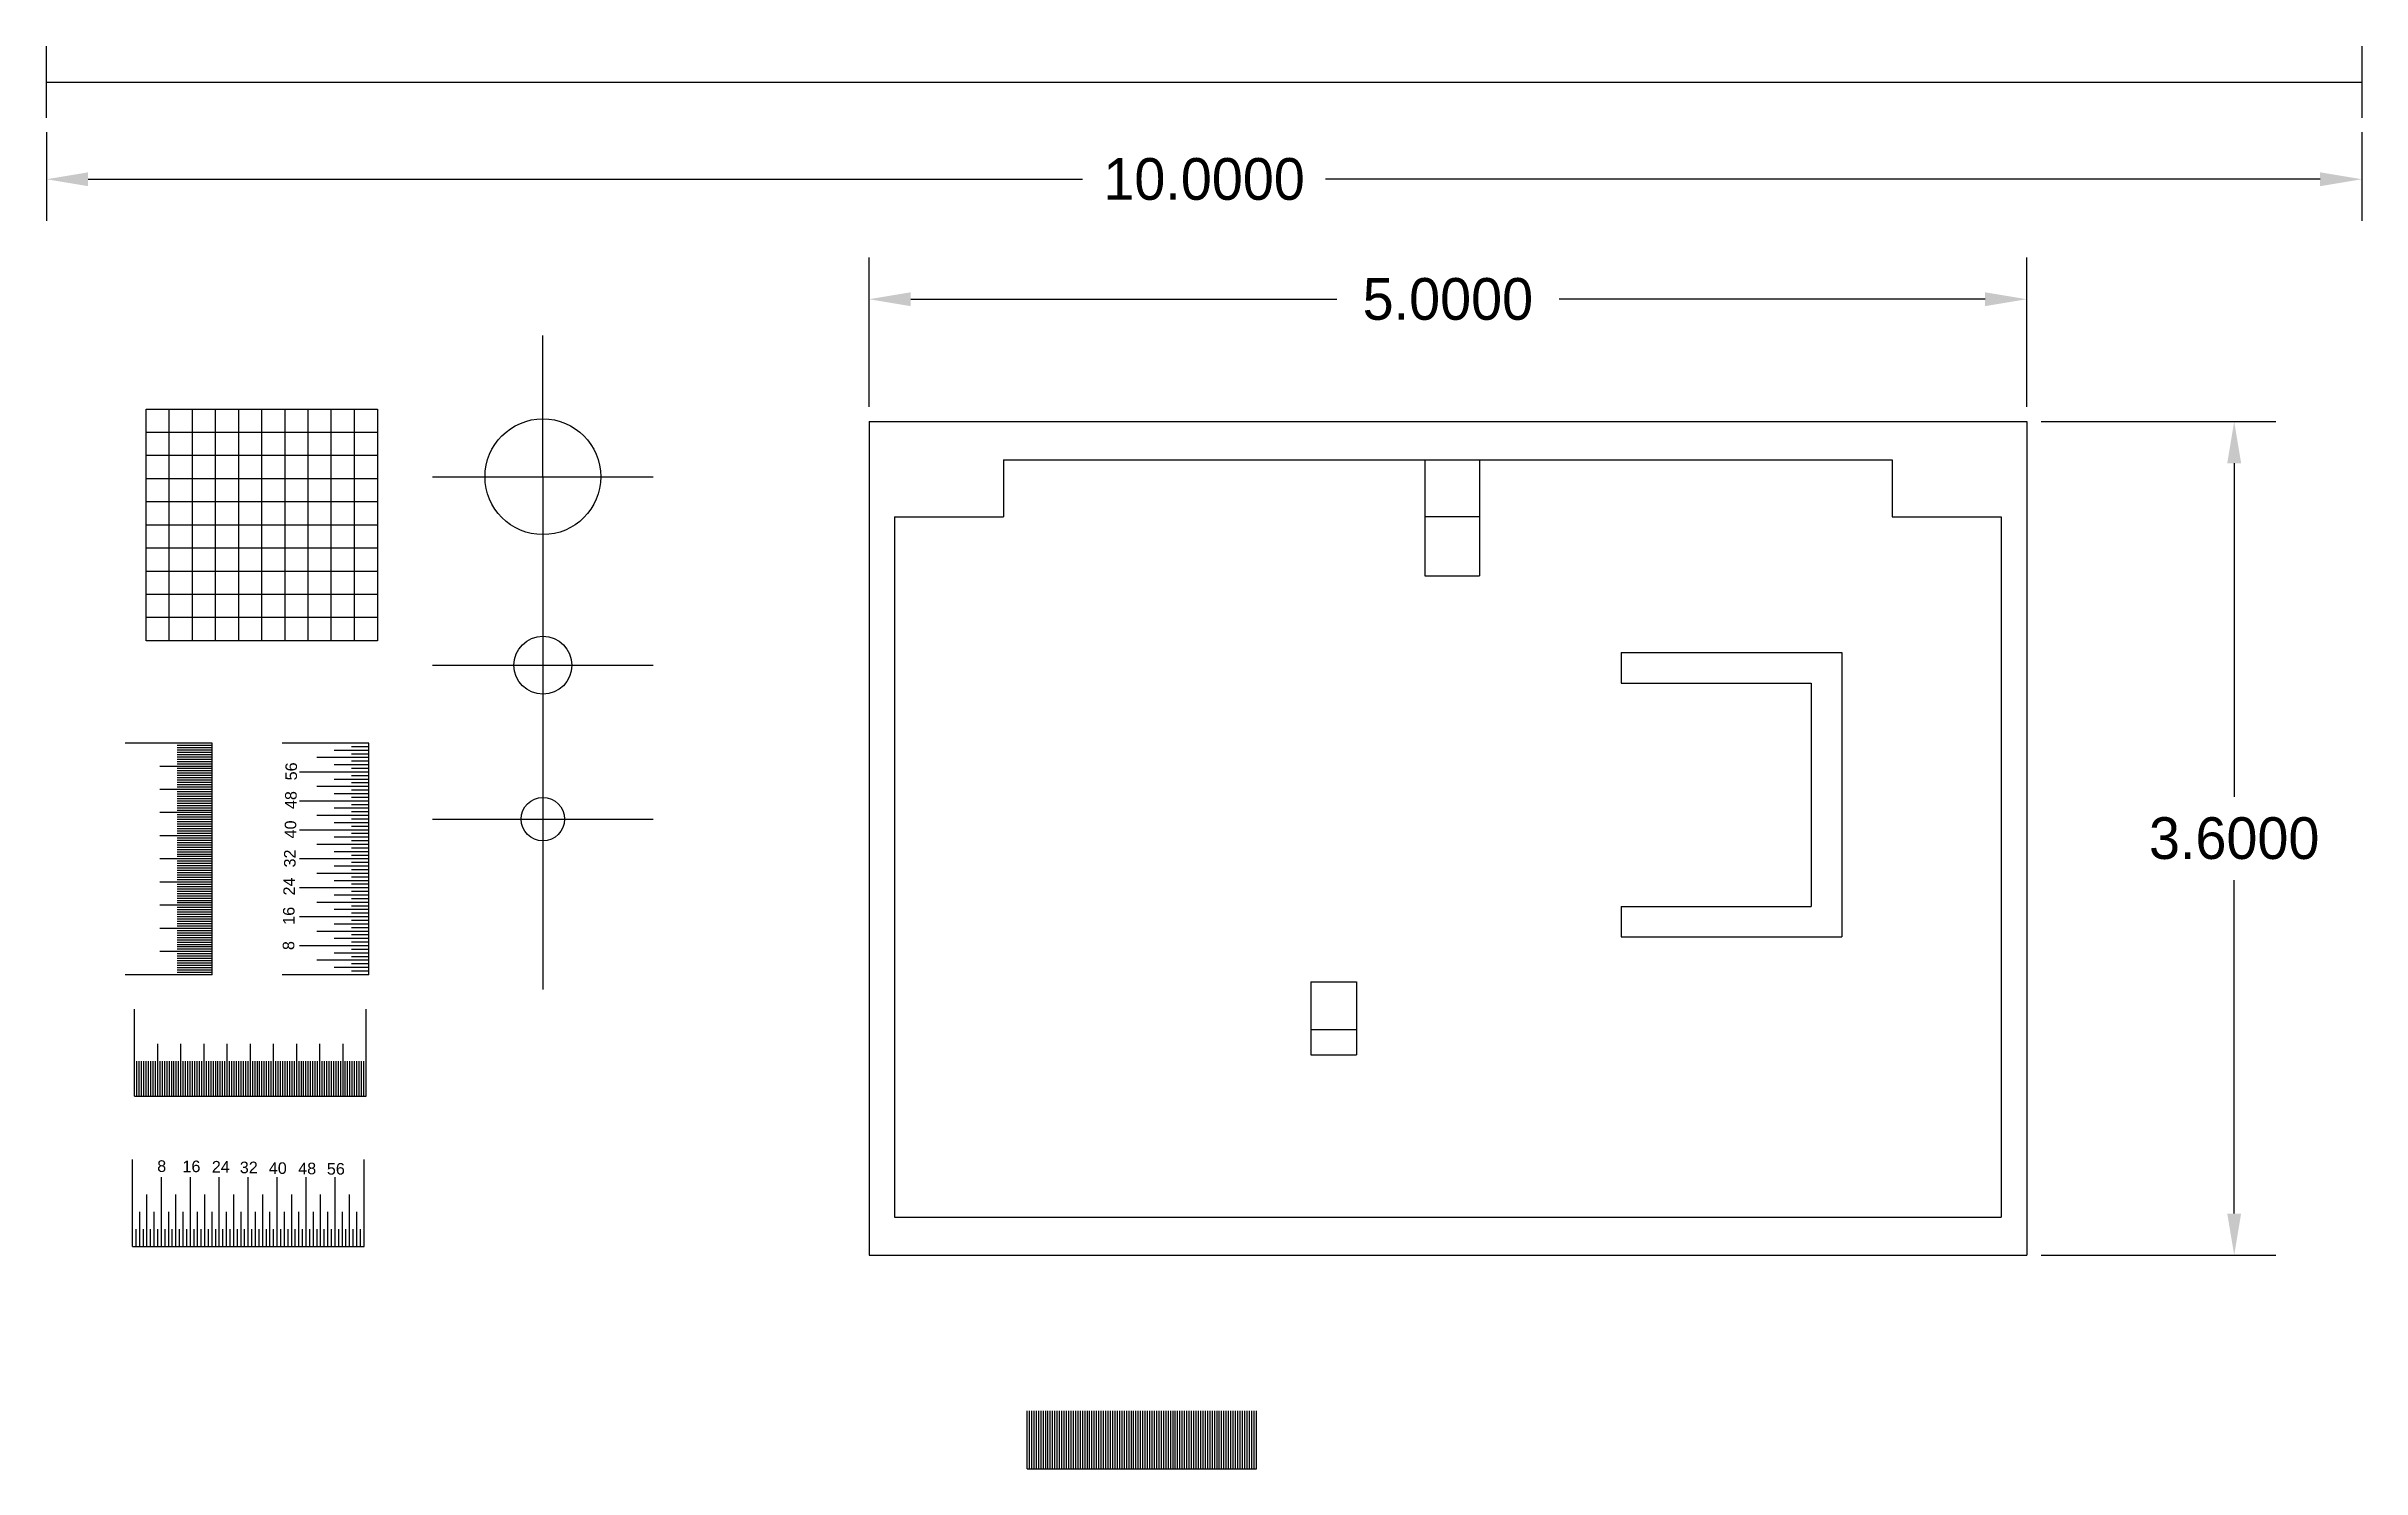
# Model space of a CAD drawing. Header units: inches. Extents: x -7 to 3, y 6.7 to 12.8.
import ezdxf

# ---------------------------------------------------------------- set-up
doc = ezdxf.new("R2010")
doc.units = ezdxf.units.IN
doc.header["$MEASUREMENT"] = 0
doc.dimstyles.get("Standard").update_dxf_attribs({"dimtxt": 0.18, "dimasz": 0.18, "dimexe": 0.18, "dimexo": 0.0625, "dimgap": 0.09, "dimtad": 0, "dimtih": 1, "dimtoh": 1, "dimdec": 4, "dimzin": 0, "dimdsep": 46, "dimtxsty": 'Standard', "dimcen": 0.09, "dimadec": 0, "dimazin": 0, "dimtfac": 1, "dimtdec": 4, "dimtofl": 0, "dimtmove": 0, "dimatfit": 3, "dimfxl": 1, "dimtolj": 1, "dimtzin": 0, "dimarcsym": 0})

# ---------------------------------------------------------------- blocks, each defined once
blk = doc.blocks.new('*D1')
at = {"color": 0, "lineweight": -2}
for p, q in [((-3.47, 11.239), (-3.47, 11.884)), ((1.53, 11.239), (1.53, 11.884)), ((-3.29, 11.704), (-1.45, 11.704)), ((1.35, 11.704), (-0.49, 11.704))]:
    blk.add_line(p, q, dxfattribs=at)
at = {"color": 0}
for points in [[(-3.29, 11.734), (-3.29, 11.674), (-3.47, 11.704)], [(1.35, 11.674), (1.35, 11.734), (1.53, 11.704)]]:
    blk.add_solid(points, dxfattribs=at)
at = {"layer": 'Defpoints', "color": 0}
for p in [(1.53, 11.704), (-3.47, 11.176), (1.53, 11.176)]:
    blk.add_point(p, dxfattribs=at)
at = {"color": 0, "insert": (-0.97, 11.704), "char_height": 0.18, "attachment_point": 5}
blk.add_mtext('\\A1;5.0000', dxfattribs=at)
blk = doc.blocks.new('*D2')
at = {"color": 0, "lineweight": -2}
for p, q in [((1.593, 11.176), (2.606, 11.176)), ((2.426, 10.996), (2.426, 9.556)), ((2.426, 7.756), (2.426, 9.196)), ((1.593, 7.576), (2.606, 7.576))]:
    blk.add_line(p, q, dxfattribs=at)
at = {"color": 0}
for points in [[(2.456, 10.996), (2.396, 10.996), (2.426, 11.176)], [(2.396, 7.756), (2.456, 7.756), (2.426, 7.576)]]:
    blk.add_solid(points, dxfattribs=at)
at = {"layer": 'Defpoints', "color": 0}
for p in [(1.53, 11.176), (2.426, 11.176), (1.53, 7.576)]:
    blk.add_point(p, dxfattribs=at)
at = {"color": 0, "insert": (2.426, 9.376), "char_height": 0.18, "attachment_point": 5}
blk.add_mtext('\\A1;3.6000', dxfattribs=at)
blk = doc.blocks.new('*D3')
at = {"color": 0, "lineweight": -2}
for p, q in [((-7.023, 12.425), (-7.023, 12.042)), ((2.977, 12.425), (2.977, 12.042)), ((-6.843, 12.222), (-2.548, 12.222)), ((2.797, 12.222), (-1.498, 12.222))]:
    blk.add_line(p, q, dxfattribs=at)
at = {"color": 0}
for points in [[(-6.843, 12.252), (-6.843, 12.192), (-7.023, 12.222)], [(2.797, 12.192), (2.797, 12.252), (2.977, 12.222)]]:
    blk.add_solid(points, dxfattribs=at)
at = {"layer": 'Defpoints', "color": 0}
for p in [(-7.023, 12.488), (2.977, 12.488), (2.977, 12.222)]:
    blk.add_point(p, dxfattribs=at)
at = {"color": 0, "insert": (-2.023, 12.222), "char_height": 0.18, "attachment_point": 5}
blk.add_mtext('\\A1;10.0000', dxfattribs=at)

msp = doc.modelspace()

# ---------------------------------------------------------------- linework, layer by layer
for p, q in [((-7.02334, 12.79591), (-7.02334, 12.48781)), ((2.97666, 12.79591), (2.97666, 12.48781)), ((-7.02334, 12.64186), (2.97666, 12.64186)), ((-4.8786, 10.93765), (-4.8786, 11.54736)), ((-6.59234, 11.2291), (-5.59234, 11.2291)), ((-6.59234, 10.2291), (-6.59234, 11.2291)), ((-6.49234, 10.2291), (-6.49234, 11.2291)), ((-6.39234, 10.2291), (-6.39234, 11.2291)), ((-6.29234, 10.2291), (-6.29234, 11.2291)), ((-6.19234, 10.2291), (-6.19234, 11.2291)), ((-6.09234, 10.2291), (-6.09234, 11.2291)), ((-5.99234, 10.2291), (-5.99234, 11.2291)), ((-5.89234, 10.2291), (-5.89234, 11.2291)), ((-5.79234, 10.2291), (-5.79234, 11.2291)), ((-5.69234, 10.2291), (-5.69234, 11.2291)), ((-5.59234, 11.2291), (-5.59234, 10.2291)), ((-5.59234, 11.1291), (-6.59234, 11.1291)), ((-3.46988, 11.17613), (1.53012, 11.17613)), ((-3.46988, 11.17613), (-3.46988, 7.57613)), ((1.53012, 11.17613), (1.53012, 7.57613)), ((-5.59234, 11.0291), (-6.59234, 11.0291)), ((-2.88898, 11.01093), (0.94922, 11.01093)), ((-2.88898, 11.01093), (-2.88898, 10.76473)), ((-1.07008, 11.01093), (-1.07008, 10.50993)), ((-0.83388, 11.01093), (-0.83388, 10.50993)), ((0.94922, 11.01093), (0.94922, 10.76473)), ((-5.59234, 10.9291), (-6.59234, 10.9291)), ((-5.35512, 10.93765), (-4.40208, 10.93765)), ((-4.8786, 10.93765), (-4.8786, 8.72367)), ((-5.59234, 10.8291), (-6.59234, 10.8291)), ((-5.59234, 10.7291), (-6.59234, 10.7291)), ((-3.35988, 10.76473), (-3.35988, 7.74133)), ((-3.35988, 10.76473), (-2.88898, 10.76473)), ((-1.07008, 10.76543), (-0.83388, 10.76543)), ((0.94922, 10.76473), (1.42012, 10.76473)), ((1.42012, 10.76473), (1.42012, 7.74133)), ((-5.59234, 10.6291), (-6.59234, 10.6291)), ((-5.59234, 10.5291), (-6.59234, 10.5291)), ((-1.07008, 10.50993), (-0.83388, 10.50993)), ((-5.59234, 10.4291), (-6.59234, 10.4291)), ((-5.59234, 10.3291), (-6.59234, 10.3291)), ((-5.59234, 10.2291), (-6.59234, 10.2291)), ((-5.35512, 10.1236), (-4.40208, 10.1236)), ((-0.22138, 10.17823), (0.73082, 10.17823)), ((-0.22138, 10.17823), (-0.22138, 10.04663)), ((0.73082, 10.17823), (0.73082, 8.95043)), ((-0.22138, 10.04663), (0.59922, 10.04663)), ((0.59922, 10.04663), (0.59922, 9.08203)), ((-6.60758, 9.78718), (-6.68258, 9.78718)), ((-6.53258, 9.78718), (-6.60758, 9.78718)), ((-6.45758, 9.78718), (-6.53258, 9.78718)), ((-6.38258, 9.78718), (-6.45758, 9.78718)), ((-6.38258, 9.77718), (-6.45758, 9.77718)), ((-6.38258, 9.76718), (-6.45758, 9.76718)), ((-6.38258, 9.75718), (-6.45758, 9.75718)), ((-6.38258, 9.74718), (-6.45758, 9.74718)), ((-6.38258, 9.73718), (-6.45758, 9.73718)), ((-6.38258, 9.72718), (-6.45758, 9.72718)), ((-6.38258, 9.71718), (-6.45758, 9.71718)), ((-6.38258, 9.70718), (-6.45758, 9.70718)), ((-6.30718, 9.77718), (-6.38258, 9.77718)), ((-6.30718, 9.76718), (-6.38258, 9.76718)), ((-6.30718, 9.75718), (-6.38258, 9.75718)), ((-6.30718, 9.74718), (-6.38258, 9.74718)), ((-6.30718, 9.73718), (-6.38258, 9.73718)), ((-6.30718, 9.72718), (-6.38258, 9.72718)), ((-6.30718, 9.71718), (-6.38258, 9.71718)), ((-6.30718, 9.70718), (-6.38258, 9.70718)), ((-6.30718, 9.78718), (-6.38218, 9.78718)), ((-6.30718, 8.78718), (-6.30718, 9.78718)), ((-5.93025, 9.78718), (-6.00525, 9.78718)), ((-5.85525, 9.78718), (-5.93025, 9.78718)), ((-5.78025, 9.78718), (-5.85525, 9.78718)), ((-5.78025, 9.72468), (-5.85525, 9.72468)), ((-5.70525, 9.78718), (-5.78025, 9.78718)), ((-5.70525, 9.75593), (-5.78025, 9.75593)), ((-5.70525, 9.72468), (-5.78025, 9.72468)), ((-5.62985, 9.77156), (-5.70525, 9.77156)), ((-5.62985, 9.75593), (-5.70525, 9.75593)), ((-5.62985, 9.74031), (-5.70525, 9.74031)), ((-5.62985, 9.72468), (-5.70525, 9.72468)), ((-5.62985, 9.70906), (-5.70525, 9.70906)), ((-5.62985, 9.78718), (-5.70485, 9.78718)), ((-5.62985, 8.78718), (-5.62985, 9.78718)), ((-6.45758, 9.68718), (-6.53258, 9.68718)), ((-6.38258, 9.69718), (-6.45758, 9.69718)), ((-6.38258, 9.68718), (-6.45758, 9.68718)), ((-6.38258, 9.67718), (-6.45758, 9.67718)), ((-6.38258, 9.66718), (-6.45758, 9.66718)), ((-6.38258, 9.65718), (-6.45758, 9.65718)), ((-6.38258, 9.64718), (-6.45758, 9.64718)), ((-6.38258, 9.63718), (-6.45758, 9.63718)), ((-6.38258, 9.62718), (-6.45758, 9.62718)), ((-6.38258, 9.61718), (-6.45758, 9.61718)), ((-6.38258, 9.60718), (-6.45758, 9.60718)), ((-6.30718, 9.69718), (-6.38258, 9.69718)), ((-6.30718, 9.68718), (-6.38258, 9.68718)), ((-6.30718, 9.67718), (-6.38258, 9.67718)), ((-6.30718, 9.66718), (-6.38258, 9.66718)), ((-6.30718, 9.65718), (-6.38258, 9.65718)), ((-6.30718, 9.64718), (-6.38258, 9.64718)), ((-6.30718, 9.63718), (-6.38258, 9.63718)), ((-6.30718, 9.62718), (-6.38258, 9.62718)), ((-6.30718, 9.61718), (-6.38258, 9.61718)), ((-6.30718, 9.60718), (-6.38258, 9.60718)), ((-5.85525, 9.66218), (-5.93025, 9.66218)), ((-5.78025, 9.66218), (-5.85525, 9.66218)), ((-5.70525, 9.69343), (-5.78025, 9.69343)), ((-5.70525, 9.66218), (-5.78025, 9.66218)), ((-5.70525, 9.63093), (-5.78025, 9.63093)), ((-5.62985, 9.69343), (-5.70525, 9.69343)), ((-5.62985, 9.67781), (-5.70525, 9.67781)), ((-5.62985, 9.66218), (-5.70525, 9.66218)), ((-5.62985, 9.64656), (-5.70525, 9.64656)), ((-5.62985, 9.63093), (-5.70525, 9.63093)), ((-5.62985, 9.61531), (-5.70525, 9.61531)), ((-6.45758, 9.58718), (-6.53258, 9.58718)), ((-6.38258, 9.59718), (-6.45758, 9.59718)), ((-6.38258, 9.58718), (-6.45758, 9.58718)), ((-6.38258, 9.57718), (-6.45758, 9.57718)), ((-6.38258, 9.56718), (-6.45758, 9.56718)), ((-6.38258, 9.55718), (-6.45758, 9.55718)), ((-6.38258, 9.54718), (-6.45758, 9.54718)), ((-6.38258, 9.53718), (-6.45758, 9.53718)), ((-6.38258, 9.52718), (-6.45758, 9.52718)), ((-6.38258, 9.51718), (-6.45758, 9.51718)), ((-6.38258, 9.50718), (-6.45758, 9.50718)), ((-6.30718, 9.59718), (-6.38258, 9.59718)), ((-6.30718, 9.58718), (-6.38258, 9.58718)), ((-6.30718, 9.57718), (-6.38258, 9.57718)), ((-6.30718, 9.56718), (-6.38258, 9.56718)), ((-6.30718, 9.55718), (-6.38258, 9.55718)), ((-6.30718, 9.54718), (-6.38258, 9.54718)), ((-6.30718, 9.53718), (-6.38258, 9.53718)), ((-6.30718, 9.52718), (-6.38258, 9.52718)), ((-6.30718, 9.51718), (-6.38258, 9.51718)), ((-6.30718, 9.50718), (-6.38258, 9.50718)), ((-5.85525, 9.53718), (-5.93025, 9.53718)), ((-5.78025, 9.59968), (-5.85525, 9.59968)), ((-5.78025, 9.53718), (-5.85525, 9.53718)), ((-5.70525, 9.59968), (-5.78025, 9.59968)), ((-5.70525, 9.56843), (-5.78025, 9.56843)), ((-5.70525, 9.53718), (-5.78025, 9.53718)), ((-5.70525, 9.50593), (-5.78025, 9.50593)), ((-5.62985, 9.59968), (-5.70525, 9.59968)), ((-5.62985, 9.58406), (-5.70525, 9.58406)), ((-5.62985, 9.56843), (-5.70525, 9.56843)), ((-5.62985, 9.55281), (-5.70525, 9.55281)), ((-5.62985, 9.53718), (-5.70525, 9.53718)), ((-5.62985, 9.52156), (-5.70525, 9.52156)), ((-5.62985, 9.50593), (-5.70525, 9.50593)), ((-6.45758, 9.48718), (-6.53258, 9.48718)), ((-6.38258, 9.49718), (-6.45758, 9.49718)), ((-6.38258, 9.48718), (-6.45758, 9.48718)), ((-6.38258, 9.47718), (-6.45758, 9.47718)), ((-6.38258, 9.46718), (-6.45758, 9.46718)), ((-6.38258, 9.45718), (-6.45758, 9.45718)), ((-6.38258, 9.44718), (-6.45758, 9.44718)), ((-6.38258, 9.43718), (-6.45758, 9.43718)), ((-6.38258, 9.42718), (-6.45758, 9.42718)), ((-6.38258, 9.41718), (-6.45758, 9.41718)), ((-6.38258, 9.40718), (-6.45758, 9.40718)), ((-6.30718, 9.49718), (-6.38258, 9.49718)), ((-6.30718, 9.48718), (-6.38258, 9.48718)), ((-6.30718, 9.47718), (-6.38258, 9.47718)), ((-6.30718, 9.46718), (-6.38258, 9.46718)), ((-6.30718, 9.45718), (-6.38258, 9.45718)), ((-6.30718, 9.44718), (-6.38258, 9.44718)), ((-6.30718, 9.43718), (-6.38258, 9.43718)), ((-6.30718, 9.42718), (-6.38258, 9.42718)), ((-6.30718, 9.41718), (-6.38258, 9.41718)), ((-6.30718, 9.40718), (-6.38258, 9.40718)), ((-5.85525, 9.41218), (-5.93025, 9.41218)), ((-5.78025, 9.47468), (-5.85525, 9.47468)), ((-5.78025, 9.41218), (-5.85525, 9.41218)), ((-5.70525, 9.47468), (-5.78025, 9.47468)), ((-5.70525, 9.44343), (-5.78025, 9.44343)), ((-5.70525, 9.41218), (-5.78025, 9.41218)), ((-5.62985, 9.49031), (-5.70525, 9.49031)), ((-5.62985, 9.47468), (-5.70525, 9.47468)), ((-5.62985, 9.45906), (-5.70525, 9.45906)), ((-5.62985, 9.44343), (-5.70525, 9.44343)), ((-5.62985, 9.42781), (-5.70525, 9.42781)), ((-5.62985, 9.41218), (-5.70525, 9.41218)), ((-5.35512, 9.45951), (-4.40208, 9.45951)), ((-6.45758, 9.38718), (-6.53258, 9.38718)), ((-6.38258, 9.39718), (-6.45758, 9.39718)), ((-6.38258, 9.38718), (-6.45758, 9.38718)), ((-6.38258, 9.37718), (-6.45758, 9.37718)), ((-6.38258, 9.36718), (-6.45758, 9.36718)), ((-6.38258, 9.35718), (-6.45758, 9.35718)), ((-6.38258, 9.34718), (-6.45758, 9.34718)), ((-6.38258, 9.33718), (-6.45758, 9.33718)), ((-6.38258, 9.32718), (-6.45758, 9.32718)), ((-6.38258, 9.31718), (-6.45758, 9.31718)), ((-6.38258, 9.30718), (-6.45758, 9.30718)), ((-6.30718, 9.39718), (-6.38258, 9.39718)), ((-6.30718, 9.38718), (-6.38258, 9.38718)), ((-6.30718, 9.37718), (-6.38258, 9.37718)), ((-6.30718, 9.36718), (-6.38258, 9.36718)), ((-6.30718, 9.35718), (-6.38258, 9.35718)), ((-6.30718, 9.34718), (-6.38258, 9.34718)), ((-6.30718, 9.33718), (-6.38258, 9.33718)), ((-6.30718, 9.32718), (-6.38258, 9.32718)), ((-6.30718, 9.31718), (-6.38258, 9.31718)), ((-6.30718, 9.30718), (-6.38258, 9.30718)), ((-5.78025, 9.34968), (-5.85525, 9.34968)), ((-5.70525, 9.38093), (-5.78025, 9.38093)), ((-5.70525, 9.34968), (-5.78025, 9.34968)), ((-5.70525, 9.31843), (-5.78025, 9.31843)), ((-5.62985, 9.39656), (-5.70525, 9.39656)), ((-5.62985, 9.38093), (-5.70525, 9.38093)), ((-5.62985, 9.36531), (-5.70525, 9.36531)), ((-5.62985, 9.34968), (-5.70525, 9.34968)), ((-5.62985, 9.33406), (-5.70525, 9.33406)), ((-5.62985, 9.31843), (-5.70525, 9.31843)), ((-5.62985, 9.30281), (-5.70525, 9.30281)), ((-6.45758, 9.28718), (-6.53258, 9.28718)), ((-6.38258, 9.29718), (-6.45758, 9.29718)), ((-6.38258, 9.28718), (-6.45758, 9.28718)), ((-6.38258, 9.27718), (-6.45758, 9.27718)), ((-6.38258, 9.26718), (-6.45758, 9.26718)), ((-6.38258, 9.25718), (-6.45758, 9.25718)), ((-6.38258, 9.24718), (-6.45758, 9.24718)), ((-6.38258, 9.23718), (-6.45758, 9.23718)), ((-6.38258, 9.22718), (-6.45758, 9.22718)), ((-6.38258, 9.21718), (-6.45758, 9.21718)), ((-6.38258, 9.20718), (-6.45758, 9.20718)), ((-6.30718, 9.29718), (-6.38258, 9.29718)), ((-6.30718, 9.28718), (-6.38258, 9.28718)), ((-6.30718, 9.27718), (-6.38258, 9.27718)), ((-6.30718, 9.26718), (-6.38258, 9.26718)), ((-6.30718, 9.25718), (-6.38258, 9.25718)), ((-6.30718, 9.24718), (-6.38258, 9.24718)), ((-6.30718, 9.23718), (-6.38258, 9.23718)), ((-6.30718, 9.22718), (-6.38258, 9.22718)), ((-6.30718, 9.21718), (-6.38258, 9.21718)), ((-6.30718, 9.20718), (-6.38258, 9.20718)), ((-5.85525, 9.28718), (-5.93025, 9.28718)), ((-5.78025, 9.28718), (-5.85525, 9.28718)), ((-5.78025, 9.22468), (-5.85525, 9.22468)), ((-5.70525, 9.28718), (-5.78025, 9.28718)), ((-5.70525, 9.25593), (-5.78025, 9.25593)), ((-5.70525, 9.22468), (-5.78025, 9.22468)), ((-5.62985, 9.28718), (-5.70525, 9.28718)), ((-5.62985, 9.27156), (-5.70525, 9.27156)), ((-5.62985, 9.25593), (-5.70525, 9.25593)), ((-5.62985, 9.24031), (-5.70525, 9.24031)), ((-5.62985, 9.22468), (-5.70525, 9.22468)), ((-5.62985, 9.20906), (-5.70525, 9.20906)), ((-6.45758, 9.18718), (-6.53258, 9.18718)), ((-6.38258, 9.19718), (-6.45758, 9.19718)), ((-6.38258, 9.18718), (-6.45758, 9.18718)), ((-6.38258, 9.17718), (-6.45758, 9.17718)), ((-6.38258, 9.16718), (-6.45758, 9.16718)), ((-6.38258, 9.15718), (-6.45758, 9.15718)), ((-6.38258, 9.14718), (-6.45758, 9.14718)), ((-6.38258, 9.13718), (-6.45758, 9.13718)), ((-6.38258, 9.12718), (-6.45758, 9.12718)), ((-6.38258, 9.11718), (-6.45758, 9.11718)), ((-6.38258, 9.10718), (-6.45758, 9.10718)), ((-6.30718, 9.19718), (-6.38258, 9.19718)), ((-6.30718, 9.18718), (-6.38258, 9.18718)), ((-6.30718, 9.17718), (-6.38258, 9.17718)), ((-6.30718, 9.16718), (-6.38258, 9.16718)), ((-6.30718, 9.15718), (-6.38258, 9.15718)), ((-6.30718, 9.14718), (-6.38258, 9.14718)), ((-6.30718, 9.13718), (-6.38258, 9.13718)), ((-6.30718, 9.12718), (-6.38258, 9.12718)), ((-6.30718, 9.11718), (-6.38258, 9.11718)), ((-6.30718, 9.10718), (-6.38258, 9.10718)), ((-5.85525, 9.16218), (-5.93025, 9.16218)), ((-5.78025, 9.16218), (-5.85525, 9.16218)), ((-5.70525, 9.19343), (-5.78025, 9.19343)), ((-5.70525, 9.16218), (-5.78025, 9.16218)), ((-5.70525, 9.13093), (-5.78025, 9.13093)), ((-5.62985, 9.19343), (-5.70525, 9.19343)), ((-5.62985, 9.17781), (-5.70525, 9.17781)), ((-5.62985, 9.16218), (-5.70525, 9.16218)), ((-5.62985, 9.14656), (-5.70525, 9.14656)), ((-5.62985, 9.13093), (-5.70525, 9.13093)), ((-5.62985, 9.11531), (-5.70525, 9.11531)), ((-6.45758, 9.08718), (-6.53258, 9.08718)), ((-6.38258, 9.09718), (-6.45758, 9.09718)), ((-6.38258, 9.08718), (-6.45758, 9.08718)), ((-6.38258, 9.07718), (-6.45758, 9.07718)), ((-6.38258, 9.06718), (-6.45758, 9.06718)), ((-6.38258, 9.05718), (-6.45758, 9.05718)), ((-6.38258, 9.04718), (-6.45758, 9.04718)), ((-6.38258, 9.03718), (-6.45758, 9.03718)), ((-6.38258, 9.02718), (-6.45758, 9.02718)), ((-6.38258, 9.01718), (-6.45758, 9.01718)), ((-6.38258, 9.00718), (-6.45758, 9.00718)), ((-6.30718, 9.09718), (-6.38258, 9.09718)), ((-6.30718, 9.08718), (-6.38258, 9.08718)), ((-6.30718, 9.07718), (-6.38258, 9.07718)), ((-6.30718, 9.06718), (-6.38258, 9.06718)), ((-6.30718, 9.05718), (-6.38258, 9.05718)), ((-6.30718, 9.04718), (-6.38258, 9.04718)), ((-6.30718, 9.03718), (-6.38258, 9.03718)), ((-6.30718, 9.02718), (-6.38258, 9.02718)), ((-6.30718, 9.01718), (-6.38258, 9.01718)), ((-6.30718, 9.00718), (-6.38258, 9.00718)), ((-5.85525, 9.03718), (-5.93025, 9.03718)), ((-5.78025, 9.09968), (-5.85525, 9.09968)), ((-5.78025, 9.03718), (-5.85525, 9.03718)), ((-5.70525, 9.09968), (-5.78025, 9.09968)), ((-5.70525, 9.06843), (-5.78025, 9.06843)), ((-5.70525, 9.03718), (-5.78025, 9.03718)), ((-5.70525, 9.00593), (-5.78025, 9.00593)), ((-5.62985, 9.09968), (-5.70525, 9.09968)), ((-5.62985, 9.08406), (-5.70525, 9.08406)), ((-5.62985, 9.06843), (-5.70525, 9.06843)), ((-5.62985, 9.05281), (-5.70525, 9.05281)), ((-5.62985, 9.03718), (-5.70525, 9.03718)), ((-5.62985, 9.02156), (-5.70525, 9.02156)), ((-5.62985, 9.00593), (-5.70525, 9.00593)), ((-0.22138, 9.08203), (0.59922, 9.08203)), ((-0.22138, 9.08203), (-0.22138, 8.95043)), ((-6.45758, 8.98718), (-6.53258, 8.98718)), ((-6.38258, 8.99718), (-6.45758, 8.99718)), ((-6.38258, 8.98718), (-6.45758, 8.98718)), ((-6.38258, 8.97718), (-6.45758, 8.97718)), ((-6.38258, 8.96718), (-6.45758, 8.96718)), ((-6.38258, 8.95718), (-6.45758, 8.95718)), ((-6.38258, 8.94718), (-6.45758, 8.94718)), ((-6.38258, 8.93718), (-6.45758, 8.93718)), ((-6.38258, 8.92718), (-6.45758, 8.92718)), ((-6.38258, 8.91718), (-6.45758, 8.91718)), ((-6.38258, 8.90718), (-6.45758, 8.90718)), ((-6.30718, 8.99718), (-6.38258, 8.99718)), ((-6.30718, 8.98718), (-6.38258, 8.98718)), ((-6.30718, 8.97718), (-6.38258, 8.97718)), ((-6.30718, 8.96718), (-6.38258, 8.96718)), ((-6.30718, 8.95718), (-6.38258, 8.95718)), ((-6.30718, 8.94718), (-6.38258, 8.94718)), ((-6.30718, 8.93718), (-6.38258, 8.93718)), ((-6.30718, 8.92718), (-6.38258, 8.92718)), ((-6.30718, 8.91718), (-6.38258, 8.91718)), ((-6.30718, 8.90718), (-6.38258, 8.90718)), ((-5.85525, 8.91218), (-5.93025, 8.91218)), ((-5.78025, 8.97468), (-5.85525, 8.97468)), ((-5.78025, 8.91218), (-5.85525, 8.91218)), ((-5.70525, 8.97468), (-5.78025, 8.97468)), ((-5.70525, 8.94343), (-5.78025, 8.94343)), ((-5.70525, 8.91218), (-5.78025, 8.91218)), ((-5.62985, 8.99031), (-5.70525, 8.99031)), ((-5.62985, 8.97468), (-5.70525, 8.97468)), ((-5.62985, 8.95906), (-5.70525, 8.95906)), ((-5.62985, 8.94343), (-5.70525, 8.94343)), ((-5.62985, 8.92781), (-5.70525, 8.92781)), ((-5.62985, 8.91218), (-5.70525, 8.91218)), ((-0.22138, 8.95043), (0.73082, 8.95043)), ((-6.45758, 8.88718), (-6.53258, 8.88718)), ((-6.38258, 8.89718), (-6.45758, 8.89718)), ((-6.38258, 8.88718), (-6.45758, 8.88718)), ((-6.38258, 8.87718), (-6.45758, 8.87718)), ((-6.38258, 8.86718), (-6.45758, 8.86718)), ((-6.38258, 8.85718), (-6.45758, 8.85718)), ((-6.38258, 8.84718), (-6.45758, 8.84718)), ((-6.38258, 8.83718), (-6.45758, 8.83718)), ((-6.38258, 8.82718), (-6.45758, 8.82718)), ((-6.38258, 8.81718), (-6.45758, 8.81718)), ((-6.38258, 8.80718), (-6.45758, 8.80718)), ((-6.30718, 8.89718), (-6.38258, 8.89718)), ((-6.30718, 8.88718), (-6.38258, 8.88718)), ((-6.30718, 8.87718), (-6.38258, 8.87718)), ((-6.30718, 8.86718), (-6.38258, 8.86718)), ((-6.30718, 8.85718), (-6.38258, 8.85718)), ((-6.30718, 8.84718), (-6.38258, 8.84718)), ((-6.30718, 8.83718), (-6.38258, 8.83718)), ((-6.30718, 8.82718), (-6.38258, 8.82718)), ((-6.30718, 8.81718), (-6.38258, 8.81718)), ((-6.30718, 8.80718), (-6.38258, 8.80718)), ((-5.78025, 8.84968), (-5.85525, 8.84968)), ((-5.70525, 8.88093), (-5.78025, 8.88093)), ((-5.70525, 8.84968), (-5.78025, 8.84968)), ((-5.70525, 8.81843), (-5.78025, 8.81843)), ((-5.62985, 8.89656), (-5.70525, 8.89656)), ((-5.62985, 8.88093), (-5.70525, 8.88093)), ((-5.62985, 8.86531), (-5.70525, 8.86531)), ((-5.62985, 8.84968), (-5.70525, 8.84968)), ((-5.62985, 8.83406), (-5.70525, 8.83406)), ((-5.62985, 8.81843), (-5.70525, 8.81843)), ((-5.62985, 8.80281), (-5.70525, 8.80281)), ((-6.60758, 8.78718), (-6.68258, 8.78718)), ((-6.53258, 8.78718), (-6.60758, 8.78718)), ((-6.45758, 8.78718), (-6.53258, 8.78718)), ((-6.38258, 8.79718), (-6.45758, 8.79718)), ((-6.38258, 8.78718), (-6.45758, 8.78718)), ((-6.30718, 8.79718), (-6.38258, 8.79718)), ((-6.30718, 8.78718), (-6.38258, 8.78718)), ((-5.93025, 8.78718), (-6.00525, 8.78718)), ((-5.85525, 8.78718), (-5.93025, 8.78718)), ((-5.78025, 8.78718), (-5.85525, 8.78718)), ((-5.70525, 8.78718), (-5.78025, 8.78718)), ((-5.62985, 8.78718), (-5.70525, 8.78718)), ((-1.56168, 8.75713), (-1.56168, 8.44213)), ((-1.56168, 8.75713), (-1.36488, 8.75713)), ((-1.36488, 8.75713), (-1.36488, 8.44213)), ((-6.64187, 8.56359), (-6.64187, 8.63859)), ((-5.64187, 8.56359), (-5.64187, 8.63859)), ((-6.64187, 8.48859), (-6.64187, 8.56359)), ((-5.64187, 8.48859), (-5.64187, 8.56359)), ((-1.56168, 8.55043), (-1.36488, 8.55043)), ((-6.64187, 8.41359), (-6.64187, 8.48859)), ((-6.64187, 8.33859), (-6.64187, 8.41359)), ((-6.63187, 8.33859), (-6.63187, 8.41359)), ((-6.62187, 8.33859), (-6.62187, 8.41359)), ((-6.61187, 8.33859), (-6.61187, 8.41359)), ((-6.60187, 8.33859), (-6.60187, 8.41359)), ((-6.59187, 8.33859), (-6.59187, 8.41359)), ((-6.58187, 8.33859), (-6.58187, 8.41359)), ((-6.57187, 8.33859), (-6.57187, 8.41359)), ((-6.56187, 8.33859), (-6.56187, 8.41359)), ((-6.55187, 8.33859), (-6.55187, 8.41359)), ((-6.54187, 8.41359), (-6.54187, 8.48859)), ((-6.54187, 8.33859), (-6.54187, 8.41359)), ((-6.53187, 8.33859), (-6.53187, 8.41359)), ((-6.52187, 8.33859), (-6.52187, 8.41359)), ((-6.51187, 8.33859), (-6.51187, 8.41359)), ((-6.50187, 8.33859), (-6.50187, 8.41359)), ((-6.49187, 8.33859), (-6.49187, 8.41359)), ((-6.48187, 8.33859), (-6.48187, 8.41359)), ((-6.47187, 8.33859), (-6.47187, 8.41359)), ((-6.46187, 8.33859), (-6.46187, 8.41359)), ((-6.45187, 8.33859), (-6.45187, 8.41359)), ((-6.44187, 8.41359), (-6.44187, 8.48859)), ((-6.44187, 8.33859), (-6.44187, 8.41359)), ((-6.43187, 8.33859), (-6.43187, 8.41359)), ((-6.42187, 8.33859), (-6.42187, 8.41359)), ((-6.41187, 8.33859), (-6.41187, 8.41359)), ((-6.40187, 8.33859), (-6.40187, 8.41359)), ((-6.39187, 8.33859), (-6.39187, 8.41359)), ((-6.38187, 8.33859), (-6.38187, 8.41359)), ((-6.37187, 8.33859), (-6.37187, 8.41359)), ((-6.36187, 8.33859), (-6.36187, 8.41359)), ((-6.35187, 8.33859), (-6.35187, 8.41359)), ((-6.34187, 8.41359), (-6.34187, 8.48859)), ((-6.34187, 8.33859), (-6.34187, 8.41359)), ((-6.33187, 8.33859), (-6.33187, 8.41359)), ((-6.32187, 8.33859), (-6.32187, 8.41359)), ((-6.31187, 8.33859), (-6.31187, 8.41359)), ((-6.30187, 8.33859), (-6.30187, 8.41359)), ((-6.29187, 8.33859), (-6.29187, 8.41359)), ((-6.28187, 8.33859), (-6.28187, 8.41359)), ((-6.27187, 8.33859), (-6.27187, 8.41359)), ((-6.26187, 8.33859), (-6.26187, 8.41359)), ((-6.25187, 8.33859), (-6.25187, 8.41359)), ((-6.24187, 8.41359), (-6.24187, 8.48859)), ((-6.24187, 8.33859), (-6.24187, 8.41359)), ((-6.23187, 8.33859), (-6.23187, 8.41359)), ((-6.22187, 8.33859), (-6.22187, 8.41359)), ((-6.21187, 8.33859), (-6.21187, 8.41359)), ((-6.20187, 8.33859), (-6.20187, 8.41359)), ((-6.19187, 8.33859), (-6.19187, 8.41359)), ((-6.18187, 8.33859), (-6.18187, 8.41359)), ((-6.17187, 8.33859), (-6.17187, 8.41359)), ((-6.16187, 8.33859), (-6.16187, 8.41359)), ((-6.15187, 8.33859), (-6.15187, 8.41359)), ((-6.14187, 8.41359), (-6.14187, 8.48859)), ((-6.14187, 8.33859), (-6.14187, 8.41359)), ((-6.13187, 8.33859), (-6.13187, 8.41359)), ((-6.12187, 8.33859), (-6.12187, 8.41359)), ((-6.11187, 8.33859), (-6.11187, 8.41359)), ((-6.10187, 8.33859), (-6.10187, 8.41359)), ((-6.09187, 8.33859), (-6.09187, 8.41359)), ((-6.08187, 8.33859), (-6.08187, 8.41359)), ((-6.07187, 8.33859), (-6.07187, 8.41359)), ((-6.06187, 8.33859), (-6.06187, 8.41359)), ((-6.05187, 8.33859), (-6.05187, 8.41359)), ((-6.04187, 8.41359), (-6.04187, 8.48859)), ((-6.04187, 8.33859), (-6.04187, 8.41359)), ((-6.03187, 8.33859), (-6.03187, 8.41359)), ((-6.02187, 8.33859), (-6.02187, 8.41359)), ((-6.01187, 8.33859), (-6.01187, 8.41359)), ((-6.00187, 8.33859), (-6.00187, 8.41359)), ((-5.99187, 8.33859), (-5.99187, 8.41359)), ((-5.98187, 8.33859), (-5.98187, 8.41359)), ((-5.97187, 8.33859), (-5.97187, 8.41359)), ((-5.96187, 8.33859), (-5.96187, 8.41359)), ((-5.95187, 8.33859), (-5.95187, 8.41359)), ((-5.94187, 8.41359), (-5.94187, 8.48859)), ((-5.94187, 8.33859), (-5.94187, 8.41359)), ((-5.93187, 8.33859), (-5.93187, 8.41359)), ((-5.92187, 8.33859), (-5.92187, 8.41359)), ((-5.91187, 8.33859), (-5.91187, 8.41359)), ((-5.90187, 8.33859), (-5.90187, 8.41359)), ((-5.89187, 8.33859), (-5.89187, 8.41359)), ((-5.88187, 8.33859), (-5.88187, 8.41359)), ((-5.87187, 8.33859), (-5.87187, 8.41359)), ((-5.86187, 8.33859), (-5.86187, 8.41359)), ((-5.85187, 8.33859), (-5.85187, 8.41359)), ((-5.84187, 8.41359), (-5.84187, 8.48859)), ((-5.84187, 8.33859), (-5.84187, 8.41359)), ((-5.83187, 8.33859), (-5.83187, 8.41359)), ((-5.82187, 8.33859), (-5.82187, 8.41359)), ((-5.81187, 8.33859), (-5.81187, 8.41359)), ((-5.80187, 8.33859), (-5.80187, 8.41359)), ((-5.79187, 8.33859), (-5.79187, 8.41359)), ((-5.78187, 8.33859), (-5.78187, 8.41359)), ((-5.77187, 8.33859), (-5.77187, 8.41359)), ((-5.76187, 8.33859), (-5.76187, 8.41359)), ((-5.75187, 8.33859), (-5.75187, 8.41359)), ((-5.74187, 8.41359), (-5.74187, 8.48859)), ((-5.74187, 8.33859), (-5.74187, 8.41359)), ((-5.73187, 8.33859), (-5.73187, 8.41359)), ((-5.72187, 8.33859), (-5.72187, 8.41359)), ((-5.71187, 8.33859), (-5.71187, 8.41359)), ((-5.70187, 8.33859), (-5.70187, 8.41359)), ((-5.69187, 8.33859), (-5.69187, 8.41359)), ((-5.68187, 8.33859), (-5.68187, 8.41359)), ((-5.67187, 8.33859), (-5.67187, 8.41359)), ((-5.66187, 8.33859), (-5.66187, 8.41359)), ((-5.65187, 8.33859), (-5.65187, 8.41359)), ((-5.64187, 8.41359), (-5.64187, 8.48859)), ((-5.64187, 8.33859), (-5.64187, 8.41359)), ((-1.56168, 8.44213), (-1.36488, 8.44213)), ((-6.64187, 8.26319), (-6.64187, 8.33859)), ((-6.63187, 8.26319), (-6.63187, 8.33859)), ((-6.62187, 8.26319), (-6.62187, 8.33859)), ((-6.61187, 8.26319), (-6.61187, 8.33859)), ((-6.60187, 8.26319), (-6.60187, 8.33859)), ((-6.59187, 8.26319), (-6.59187, 8.33859)), ((-6.58187, 8.26319), (-6.58187, 8.33859)), ((-6.57187, 8.26319), (-6.57187, 8.33859)), ((-6.56187, 8.26319), (-6.56187, 8.33859)), ((-6.55187, 8.26319), (-6.55187, 8.33859)), ((-6.54187, 8.26319), (-6.54187, 8.33859)), ((-6.53187, 8.26319), (-6.53187, 8.33859)), ((-6.52187, 8.26319), (-6.52187, 8.33859)), ((-6.51187, 8.26319), (-6.51187, 8.33859)), ((-6.50187, 8.26319), (-6.50187, 8.33859)), ((-6.49187, 8.26319), (-6.49187, 8.33859)), ((-6.48187, 8.26319), (-6.48187, 8.33859)), ((-6.47187, 8.26319), (-6.47187, 8.33859)), ((-6.46187, 8.26319), (-6.46187, 8.33859)), ((-6.45187, 8.26319), (-6.45187, 8.33859)), ((-6.44187, 8.26319), (-6.44187, 8.33859)), ((-6.43187, 8.26319), (-6.43187, 8.33859)), ((-6.42187, 8.26319), (-6.42187, 8.33859)), ((-6.41187, 8.26319), (-6.41187, 8.33859)), ((-6.40187, 8.26319), (-6.40187, 8.33859)), ((-6.39187, 8.26319), (-6.39187, 8.33859)), ((-6.38187, 8.26319), (-6.38187, 8.33859)), ((-6.37187, 8.26319), (-6.37187, 8.33859)), ((-6.36187, 8.26319), (-6.36187, 8.33859)), ((-6.35187, 8.26319), (-6.35187, 8.33859)), ((-6.34187, 8.26319), (-6.34187, 8.33859)), ((-6.33187, 8.26319), (-6.33187, 8.33859)), ((-6.32187, 8.26319), (-6.32187, 8.33859)), ((-6.31187, 8.26319), (-6.31187, 8.33859)), ((-6.30187, 8.26319), (-6.30187, 8.33859)), ((-6.29187, 8.26319), (-6.29187, 8.33859)), ((-6.28187, 8.26319), (-6.28187, 8.33859)), ((-6.27187, 8.26319), (-6.27187, 8.33859)), ((-6.26187, 8.26319), (-6.26187, 8.33859)), ((-6.25187, 8.26319), (-6.25187, 8.33859)), ((-6.24187, 8.26319), (-6.24187, 8.33859)), ((-6.23187, 8.26319), (-6.23187, 8.33859)), ((-6.22187, 8.26319), (-6.22187, 8.33859)), ((-6.21187, 8.26319), (-6.21187, 8.33859)), ((-6.20187, 8.26319), (-6.20187, 8.33859)), ((-6.19187, 8.26319), (-6.19187, 8.33859)), ((-6.18187, 8.26319), (-6.18187, 8.33859)), ((-6.17187, 8.26319), (-6.17187, 8.33859)), ((-6.16187, 8.26319), (-6.16187, 8.33859)), ((-6.15187, 8.26319), (-6.15187, 8.33859)), ((-6.14187, 8.26319), (-6.14187, 8.33859)), ((-6.13187, 8.26319), (-6.13187, 8.33859)), ((-6.12187, 8.26319), (-6.12187, 8.33859)), ((-6.11187, 8.26319), (-6.11187, 8.33859)), ((-6.10187, 8.26319), (-6.10187, 8.33859)), ((-6.09187, 8.26319), (-6.09187, 8.33859)), ((-6.08187, 8.26319), (-6.08187, 8.33859)), ((-6.07187, 8.26319), (-6.07187, 8.33859)), ((-6.06187, 8.26319), (-6.06187, 8.33859)), ((-6.05187, 8.26319), (-6.05187, 8.33859)), ((-6.04187, 8.26319), (-6.04187, 8.33859)), ((-6.03187, 8.26319), (-6.03187, 8.33859)), ((-6.02187, 8.26319), (-6.02187, 8.33859)), ((-6.01187, 8.26319), (-6.01187, 8.33859)), ((-6.00187, 8.26319), (-6.00187, 8.33859)), ((-5.99187, 8.26319), (-5.99187, 8.33859)), ((-5.98187, 8.26319), (-5.98187, 8.33859)), ((-5.97187, 8.26319), (-5.97187, 8.33859)), ((-5.96187, 8.26319), (-5.96187, 8.33859)), ((-5.95187, 8.26319), (-5.95187, 8.33859)), ((-5.94187, 8.26319), (-5.94187, 8.33859)), ((-5.93187, 8.26319), (-5.93187, 8.33859)), ((-5.92187, 8.26319), (-5.92187, 8.33859)), ((-5.91187, 8.26319), (-5.91187, 8.33859)), ((-5.90187, 8.26319), (-5.90187, 8.33859)), ((-5.89187, 8.26319), (-5.89187, 8.33859)), ((-5.88187, 8.26319), (-5.88187, 8.33859)), ((-5.87187, 8.26319), (-5.87187, 8.33859)), ((-5.86187, 8.26319), (-5.86187, 8.33859)), ((-5.85187, 8.26319), (-5.85187, 8.33859)), ((-5.84187, 8.26319), (-5.84187, 8.33859)), ((-5.83187, 8.26319), (-5.83187, 8.33859)), ((-5.82187, 8.26319), (-5.82187, 8.33859)), ((-5.81187, 8.26319), (-5.81187, 8.33859)), ((-5.80187, 8.26319), (-5.80187, 8.33859)), ((-5.79187, 8.26319), (-5.79187, 8.33859)), ((-5.78187, 8.26319), (-5.78187, 8.33859)), ((-5.77187, 8.26319), (-5.77187, 8.33859)), ((-5.76187, 8.26319), (-5.76187, 8.33859)), ((-5.75187, 8.26319), (-5.75187, 8.33859)), ((-5.74187, 8.26319), (-5.74187, 8.33859)), ((-5.73187, 8.26319), (-5.73187, 8.33859)), ((-5.72187, 8.26319), (-5.72187, 8.33859)), ((-5.71187, 8.26319), (-5.71187, 8.33859)), ((-5.70187, 8.26319), (-5.70187, 8.33859)), ((-5.69187, 8.26319), (-5.69187, 8.33859)), ((-5.68187, 8.26319), (-5.68187, 8.33859)), ((-5.67187, 8.26319), (-5.67187, 8.33859)), ((-5.66187, 8.26319), (-5.66187, 8.33859)), ((-5.65187, 8.26319), (-5.65187, 8.33859)), ((-5.64187, 8.26319), (-5.64187, 8.33819)), ((-6.64187, 8.26319), (-5.64187, 8.26319)), ((-6.65106, 7.91406), (-6.65106, 7.98906)), ((-6.65106, 7.83906), (-6.65106, 7.91406)), ((-6.52606, 7.83906), (-6.52606, 7.91406)), ((-6.40106, 7.83906), (-6.40106, 7.91406)), ((-6.27606, 7.83906), (-6.27606, 7.91406)), ((-6.15106, 7.83906), (-6.15106, 7.91406)), ((-6.02606, 7.83906), (-6.02606, 7.91406)), ((-5.90106, 7.83906), (-5.90106, 7.91406)), ((-5.77606, 7.83906), (-5.77606, 7.91406)), ((-5.65106, 7.91406), (-5.65106, 7.98906)), ((-5.65106, 7.83906), (-5.65106, 7.91406)), ((-6.65106, 7.76406), (-6.65106, 7.83906)), ((-6.58856, 7.76406), (-6.58856, 7.83906)), ((-6.52606, 7.76406), (-6.52606, 7.83906)), ((-6.46356, 7.76406), (-6.46356, 7.83906)), ((-6.40106, 7.76406), (-6.40106, 7.83906)), ((-6.33856, 7.76406), (-6.33856, 7.83906)), ((-6.27606, 7.76406), (-6.27606, 7.83906)), ((-6.21356, 7.76406), (-6.21356, 7.83906)), ((-6.15106, 7.76406), (-6.15106, 7.83906)), ((-6.08856, 7.76406), (-6.08856, 7.83906)), ((-6.02606, 7.76406), (-6.02606, 7.83906)), ((-5.96356, 7.76406), (-5.96356, 7.83906)), ((-5.90106, 7.76406), (-5.90106, 7.83906)), ((-5.83856, 7.76406), (-5.83856, 7.83906)), ((-5.77606, 7.76406), (-5.77606, 7.83906)), ((-5.71356, 7.76406), (-5.71356, 7.83906)), ((-5.65106, 7.76406), (-5.65106, 7.83906)), ((-6.65106, 7.68906), (-6.65106, 7.76406)), ((-6.61981, 7.68906), (-6.61981, 7.76406)), ((-6.58856, 7.68906), (-6.58856, 7.76406)), ((-6.55731, 7.68906), (-6.55731, 7.76406)), ((-6.52606, 7.68906), (-6.52606, 7.76406)), ((-6.49481, 7.68906), (-6.49481, 7.76406)), ((-6.46356, 7.68906), (-6.46356, 7.76406)), ((-6.43231, 7.68906), (-6.43231, 7.76406)), ((-6.40106, 7.68906), (-6.40106, 7.76406)), ((-6.36981, 7.68906), (-6.36981, 7.76406)), ((-6.33856, 7.68906), (-6.33856, 7.76406)), ((-6.30731, 7.68906), (-6.30731, 7.76406)), ((-6.27606, 7.68906), (-6.27606, 7.76406)), ((-6.24481, 7.68906), (-6.24481, 7.76406)), ((-6.21356, 7.68906), (-6.21356, 7.76406)), ((-6.18231, 7.68906), (-6.18231, 7.76406)), ((-6.15106, 7.68906), (-6.15106, 7.76406)), ((-6.11981, 7.68906), (-6.11981, 7.76406)), ((-6.08856, 7.68906), (-6.08856, 7.76406)), ((-6.05731, 7.68906), (-6.05731, 7.76406)), ((-6.02606, 7.68906), (-6.02606, 7.76406)), ((-5.99481, 7.68906), (-5.99481, 7.76406)), ((-5.96356, 7.68906), (-5.96356, 7.76406)), ((-5.93231, 7.68906), (-5.93231, 7.76406)), ((-5.90106, 7.68906), (-5.90106, 7.76406)), ((-5.86981, 7.68906), (-5.86981, 7.76406)), ((-5.83856, 7.68906), (-5.83856, 7.76406)), ((-5.80731, 7.68906), (-5.80731, 7.76406)), ((-5.77606, 7.68906), (-5.77606, 7.76406)), ((-5.74481, 7.68906), (-5.74481, 7.76406)), ((-5.71356, 7.68906), (-5.71356, 7.76406)), ((-5.68231, 7.68906), (-5.68231, 7.76406)), ((-5.65106, 7.68906), (-5.65106, 7.76406)), ((-3.35988, 7.74133), (1.42012, 7.74133)), ((-6.65106, 7.61366), (-6.65106, 7.68906)), ((-6.65106, 7.61366), (-5.65106, 7.61366)), ((-6.63544, 7.61366), (-6.63544, 7.68906)), ((-6.61981, 7.61366), (-6.61981, 7.68906)), ((-6.60419, 7.61366), (-6.60419, 7.68906)), ((-6.58856, 7.61366), (-6.58856, 7.68906)), ((-6.57294, 7.61366), (-6.57294, 7.68906)), ((-6.55731, 7.61366), (-6.55731, 7.68906)), ((-6.54169, 7.61366), (-6.54169, 7.68906)), ((-6.52606, 7.61366), (-6.52606, 7.68906)), ((-6.51044, 7.61366), (-6.51044, 7.68906)), ((-6.49481, 7.61366), (-6.49481, 7.68906)), ((-6.47919, 7.61366), (-6.47919, 7.68906)), ((-6.46356, 7.61366), (-6.46356, 7.68906)), ((-6.44794, 7.61366), (-6.44794, 7.68906)), ((-6.43231, 7.61366), (-6.43231, 7.68906)), ((-6.41669, 7.61366), (-6.41669, 7.68906)), ((-6.40106, 7.61366), (-6.40106, 7.68906)), ((-6.38544, 7.61366), (-6.38544, 7.68906)), ((-6.36981, 7.61366), (-6.36981, 7.68906)), ((-6.35419, 7.61366), (-6.35419, 7.68906)), ((-6.33856, 7.61366), (-6.33856, 7.68906)), ((-6.32294, 7.61366), (-6.32294, 7.68906)), ((-6.30731, 7.61366), (-6.30731, 7.68906)), ((-6.29169, 7.61366), (-6.29169, 7.68906)), ((-6.27606, 7.61366), (-6.27606, 7.68906)), ((-6.26044, 7.61366), (-6.26044, 7.68906)), ((-6.24481, 7.61366), (-6.24481, 7.68906)), ((-6.22919, 7.61366), (-6.22919, 7.68906)), ((-6.21356, 7.61366), (-6.21356, 7.68906)), ((-6.19794, 7.61366), (-6.19794, 7.68906)), ((-6.18231, 7.61366), (-6.18231, 7.68906)), ((-6.16669, 7.61366), (-6.16669, 7.68906)), ((-6.15106, 7.61366), (-6.15106, 7.68906)), ((-6.13544, 7.61366), (-6.13544, 7.68906)), ((-6.11981, 7.61366), (-6.11981, 7.68906)), ((-6.10419, 7.61366), (-6.10419, 7.68906)), ((-6.08856, 7.61366), (-6.08856, 7.68906)), ((-6.07294, 7.61366), (-6.07294, 7.68906)), ((-6.05731, 7.61366), (-6.05731, 7.68906)), ((-6.04169, 7.61366), (-6.04169, 7.68906)), ((-6.02606, 7.61366), (-6.02606, 7.68906)), ((-6.01044, 7.61366), (-6.01044, 7.68906)), ((-5.99481, 7.61366), (-5.99481, 7.68906)), ((-5.97919, 7.61366), (-5.97919, 7.68906)), ((-5.96356, 7.61366), (-5.96356, 7.68906)), ((-5.94794, 7.61366), (-5.94794, 7.68906)), ((-5.93231, 7.61366), (-5.93231, 7.68906)), ((-5.91669, 7.61366), (-5.91669, 7.68906)), ((-5.90106, 7.61366), (-5.90106, 7.68906)), ((-5.88544, 7.61366), (-5.88544, 7.68906)), ((-5.86981, 7.61366), (-5.86981, 7.68906)), ((-5.85419, 7.61366), (-5.85419, 7.68906)), ((-5.83856, 7.61366), (-5.83856, 7.68906)), ((-5.82294, 7.61366), (-5.82294, 7.68906)), ((-5.80731, 7.61366), (-5.80731, 7.68906)), ((-5.79169, 7.61366), (-5.79169, 7.68906)), ((-5.77606, 7.61366), (-5.77606, 7.68906)), ((-5.76044, 7.61366), (-5.76044, 7.68906)), ((-5.74481, 7.61366), (-5.74481, 7.68906)), ((-5.72919, 7.61366), (-5.72919, 7.68906)), ((-5.71356, 7.61366), (-5.71356, 7.68906)), ((-5.69794, 7.61366), (-5.69794, 7.68906)), ((-5.68231, 7.61366), (-5.68231, 7.68906)), ((-5.66669, 7.61366), (-5.66669, 7.68906)), ((-5.65106, 7.61366), (-5.65106, 7.68866)), ((-3.46988, 7.57613), (1.53012, 7.57613)), ((-2.78716, 6.65474), (-2.78716, 6.90474)), ((-2.77716, 6.65474), (-2.77716, 6.90474)), ((-2.76716, 6.65474), (-2.76716, 6.90474)), ((-2.75716, 6.65474), (-2.75716, 6.90474)), ((-2.74716, 6.65474), (-2.74716, 6.90474)), ((-2.73716, 6.65474), (-2.73716, 6.90474)), ((-2.72716, 6.65474), (-2.72716, 6.90474)), ((-2.71716, 6.65474), (-2.71716, 6.90474)), ((-2.70716, 6.65474), (-2.70716, 6.90474)), ((-2.69716, 6.65474), (-2.69716, 6.90474)), ((-2.68716, 6.65474), (-2.68716, 6.90474)), ((-2.67716, 6.65474), (-2.67716, 6.90474)), ((-2.66716, 6.65474), (-2.66716, 6.90474)), ((-2.65716, 6.65474), (-2.65716, 6.90474)), ((-2.64716, 6.65474), (-2.64716, 6.90474)), ((-2.63716, 6.65474), (-2.63716, 6.90474)), ((-2.62716, 6.65474), (-2.62716, 6.90474)), ((-2.61716, 6.65474), (-2.61716, 6.90474)), ((-2.60716, 6.65474), (-2.60716, 6.90474)), ((-2.59716, 6.65474), (-2.59716, 6.90474)), ((-2.58716, 6.65474), (-2.58716, 6.90474)), ((-2.57716, 6.65474), (-2.57716, 6.90474)), ((-2.56716, 6.65474), (-2.56716, 6.90474)), ((-2.55716, 6.65474), (-2.55716, 6.90474)), ((-2.54716, 6.65474), (-2.54716, 6.90474)), ((-2.53716, 6.65474), (-2.53716, 6.90474)), ((-2.52716, 6.65474), (-2.52716, 6.90474)), ((-2.51716, 6.65474), (-2.51716, 6.90474)), ((-2.50716, 6.65474), (-2.50716, 6.90474)), ((-2.49716, 6.65474), (-2.49716, 6.90474)), ((-2.48716, 6.65474), (-2.48716, 6.90474)), ((-2.47716, 6.65474), (-2.47716, 6.90474)), ((-2.46716, 6.65474), (-2.46716, 6.90474)), ((-2.45716, 6.65474), (-2.45716, 6.90474)), ((-2.44716, 6.65474), (-2.44716, 6.90474)), ((-2.43716, 6.65474), (-2.43716, 6.90474)), ((-2.42716, 6.65474), (-2.42716, 6.90474)), ((-2.41716, 6.65474), (-2.41716, 6.90474)), ((-2.40716, 6.65474), (-2.40716, 6.90474)), ((-2.39716, 6.65474), (-2.39716, 6.90474)), ((-2.38716, 6.65474), (-2.38716, 6.90474)), ((-2.37716, 6.65474), (-2.37716, 6.90474)), ((-2.36716, 6.65474), (-2.36716, 6.90474)), ((-2.35716, 6.65474), (-2.35716, 6.90474)), ((-2.34716, 6.65474), (-2.34716, 6.90474)), ((-2.33716, 6.65474), (-2.33716, 6.90474)), ((-2.32716, 6.65474), (-2.32716, 6.90474)), ((-2.31716, 6.65474), (-2.31716, 6.90474)), ((-2.30716, 6.65474), (-2.30716, 6.90474)), ((-2.29716, 6.65474), (-2.29716, 6.90474)), ((-2.28716, 6.65474), (-2.28716, 6.90474)), ((-2.27716, 6.65474), (-2.27716, 6.90474)), ((-2.26716, 6.65474), (-2.26716, 6.90474)), ((-2.25716, 6.65474), (-2.25716, 6.90474)), ((-2.24716, 6.65474), (-2.24716, 6.90474)), ((-2.23716, 6.65474), (-2.23716, 6.90474)), ((-2.22716, 6.65474), (-2.22716, 6.90474)), ((-2.21716, 6.65474), (-2.21716, 6.90474)), ((-2.20716, 6.65474), (-2.20716, 6.90474)), ((-2.19716, 6.65474), (-2.19716, 6.90474)), ((-2.18716, 6.65474), (-2.18716, 6.90474)), ((-2.17716, 6.65474), (-2.17716, 6.90474)), ((-2.16716, 6.65474), (-2.16716, 6.90474)), ((-2.15716, 6.65474), (-2.15716, 6.90474)), ((-2.14716, 6.65474), (-2.14716, 6.90474)), ((-2.13716, 6.65474), (-2.13716, 6.90474)), ((-2.12716, 6.65474), (-2.12716, 6.90474)), ((-2.11716, 6.65474), (-2.11716, 6.90474)), ((-2.10716, 6.65474), (-2.10716, 6.90474)), ((-2.09716, 6.65474), (-2.09716, 6.90474)), ((-2.08716, 6.65474), (-2.08716, 6.90474)), ((-2.07716, 6.65474), (-2.07716, 6.90474)), ((-2.06716, 6.65474), (-2.06716, 6.90474)), ((-2.05716, 6.65474), (-2.05716, 6.90474)), ((-2.04716, 6.65474), (-2.04716, 6.90474)), ((-2.03716, 6.65474), (-2.03716, 6.90474)), ((-2.02716, 6.65474), (-2.02716, 6.90474)), ((-2.01716, 6.65474), (-2.01716, 6.90474)), ((-2.00716, 6.65474), (-2.00716, 6.90474)), ((-1.99716, 6.65474), (-1.99716, 6.90474)), ((-1.98716, 6.65474), (-1.98716, 6.90474)), ((-1.97716, 6.65474), (-1.97716, 6.90474)), ((-1.96716, 6.65474), (-1.96716, 6.90474)), ((-1.95716, 6.65474), (-1.95716, 6.90474)), ((-1.94716, 6.65474), (-1.94716, 6.90474)), ((-1.93716, 6.65474), (-1.93716, 6.90474)), ((-1.92716, 6.65474), (-1.92716, 6.90474)), ((-1.91716, 6.65474), (-1.91716, 6.90474)), ((-1.90716, 6.65474), (-1.90716, 6.90474)), ((-1.89716, 6.65474), (-1.89716, 6.90474)), ((-1.88716, 6.65474), (-1.88716, 6.90474)), ((-1.87716, 6.65474), (-1.87716, 6.90474)), ((-1.86716, 6.65474), (-1.86716, 6.90474)), ((-1.85716, 6.65474), (-1.85716, 6.90474)), ((-1.84716, 6.65474), (-1.84716, 6.90474)), ((-1.83716, 6.65474), (-1.83716, 6.90474)), ((-1.82716, 6.65474), (-1.82716, 6.90474)), ((-1.81716, 6.65474), (-1.81716, 6.90474)), ((-1.80716, 6.65474), (-1.80716, 6.90474)), ((-1.79716, 6.65474), (-1.79716, 6.90474)), ((-2.78716, 6.65474), (-1.79716, 6.65474))]:
    msp.add_line(p, q)
for centre, radius in [((-4.8786, 10.93765), 0.25), ((-4.8786, 10.1236), 0.125), ((-4.8786, 9.45951), 0.09375)]:
    msp.add_circle(centre, radius)

# ---------------------------------------------------------------- texts
at = {"char_height": 0.05, "width": 0.0432704, "attachment_point": 1, "rotation": 90}
for s, insert in [('{\\fArial|b0|i0|c0|p34;56}', (-5.99065, 9.62651)), ('{\\fArial|b0|i0|c0|p34;48}', (-5.99214, 9.50267)), ('{\\fArial|b0|i0|c0|p34;40}', (-5.99363, 9.37584)), ('{\\fArial|b0|i0|c0|p34;32}', (-5.99662, 9.2505)), ('{\\fArial|b0|i0|c0|p34;24}', (-5.9996, 9.12964)), ('{\\fArial|b0|i0|c0|p34;16}', (-6.00109, 9.00282)), ('{\\fArial|b0|i0|c0|p34;8}', (-6.00233, 8.8939))]:
    msp.add_mtext(s, dxfattribs=dict(at, insert=insert))
at = {"char_height": 0.05, "width": 0.0432704, "attachment_point": 1}
for s, insert in [('{\\fArial|b0|i0|c0|p34;8}', (-6.54435, 7.98614)), ('{\\fArial|b0|i0|c0|p34;16}', (-6.43543, 7.9849)), ('{\\fArial|b0|i0|c0|p34;24}', (-6.3086, 7.98341)), ('{\\fArial|b0|i0|c0|p34;32}', (-6.18774, 7.98043)), ('{\\fArial|b0|i0|c0|p34;40}', (-6.06241, 7.97744)), ('{\\fArial|b0|i0|c0|p34;48}', (-5.93558, 7.97595)), ('{\\fArial|b0|i0|c0|p34;56}', (-5.81174, 7.97446))]:
    msp.add_mtext(s, dxfattribs=dict(at, insert=insert))

# ---------------------------------------------------------------- dimensions: what is measured, and where the dimension line sits
for base, p1, p2, picture, middle in [((2.97666, 12.22172), (-7.02334, 12.48781), (2.97666, 12.48781), '*D3', (-2.02334, 12.22172)), ((1.53012, 11.70355), (-3.46988, 11.17613), (1.53012, 11.17613), '*D1', (-0.96988, 11.70355))]:
    dim = msp.add_linear_dim(base=base, p1=p1, p2=p2, dimstyle='Standard')
    dim.commit()
    dim.dimension.update_dxf_attribs({"geometry": picture, "text_midpoint": middle})
dim = msp.add_linear_dim(base=(2.42622, 11.17613), p1=(1.53012, 7.57613), p2=(1.53012, 11.17613), angle=90, dimstyle='Standard')
dim.commit()
dim.dimension.update_dxf_attribs({"geometry": '*D2', "text_midpoint": (2.42622, 9.37613)})

doc.saveas('drawing.dxf')
